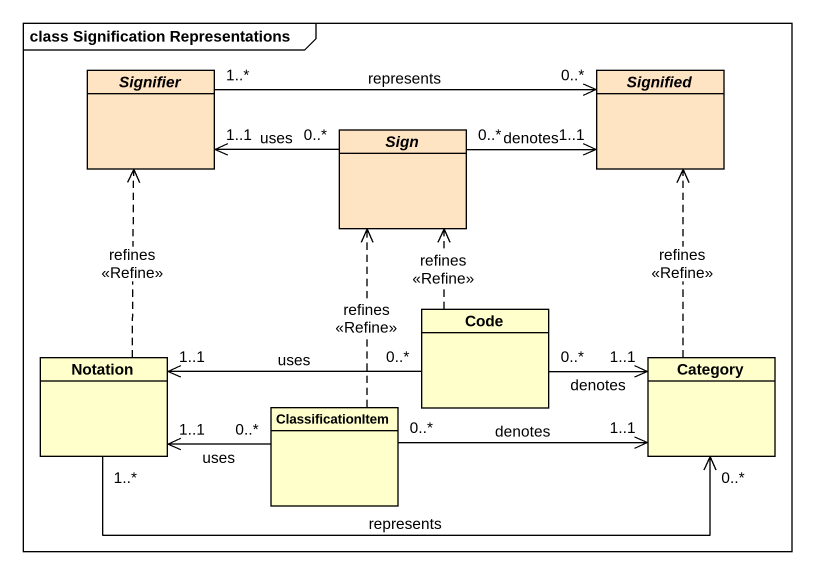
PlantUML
@startuml
mainframe class Signification Representations
hide circle
hide empty members
abstract class Signifier #FFE4C4
abstract class Signified #FFE4C4
abstract class Sign #FFE4C4
class Notation
class Code
class Category
class ClassificationItem
Signifier "1..*" -right-> "0..*" Signified : represents
Sign "0..*" -left-> "1..1" Signifier : uses
Sign "0..*" -right-> "1..1" Signified : denotes
Notation .up.> Signifier : refines\n<<Refine>>
Notation "1..*" -right-> "0..*" Category : represents
Code .up.> Sign : refines\n<<Refine>>
Code "0..*" -left-> "1..1" Notation : uses
Code "0..*" -right-> "1..1" Category : denotes
Category .up.> Signified : refines\n<<Refine>>
ClassificationItem .up.> Sign : refines\n<<Refine>>
ClassificationItem "0..*" -left-> "1..1" Notation : uses
ClassificationItem "0..*" -right-> "1..1" Category : denotes
@enduml
